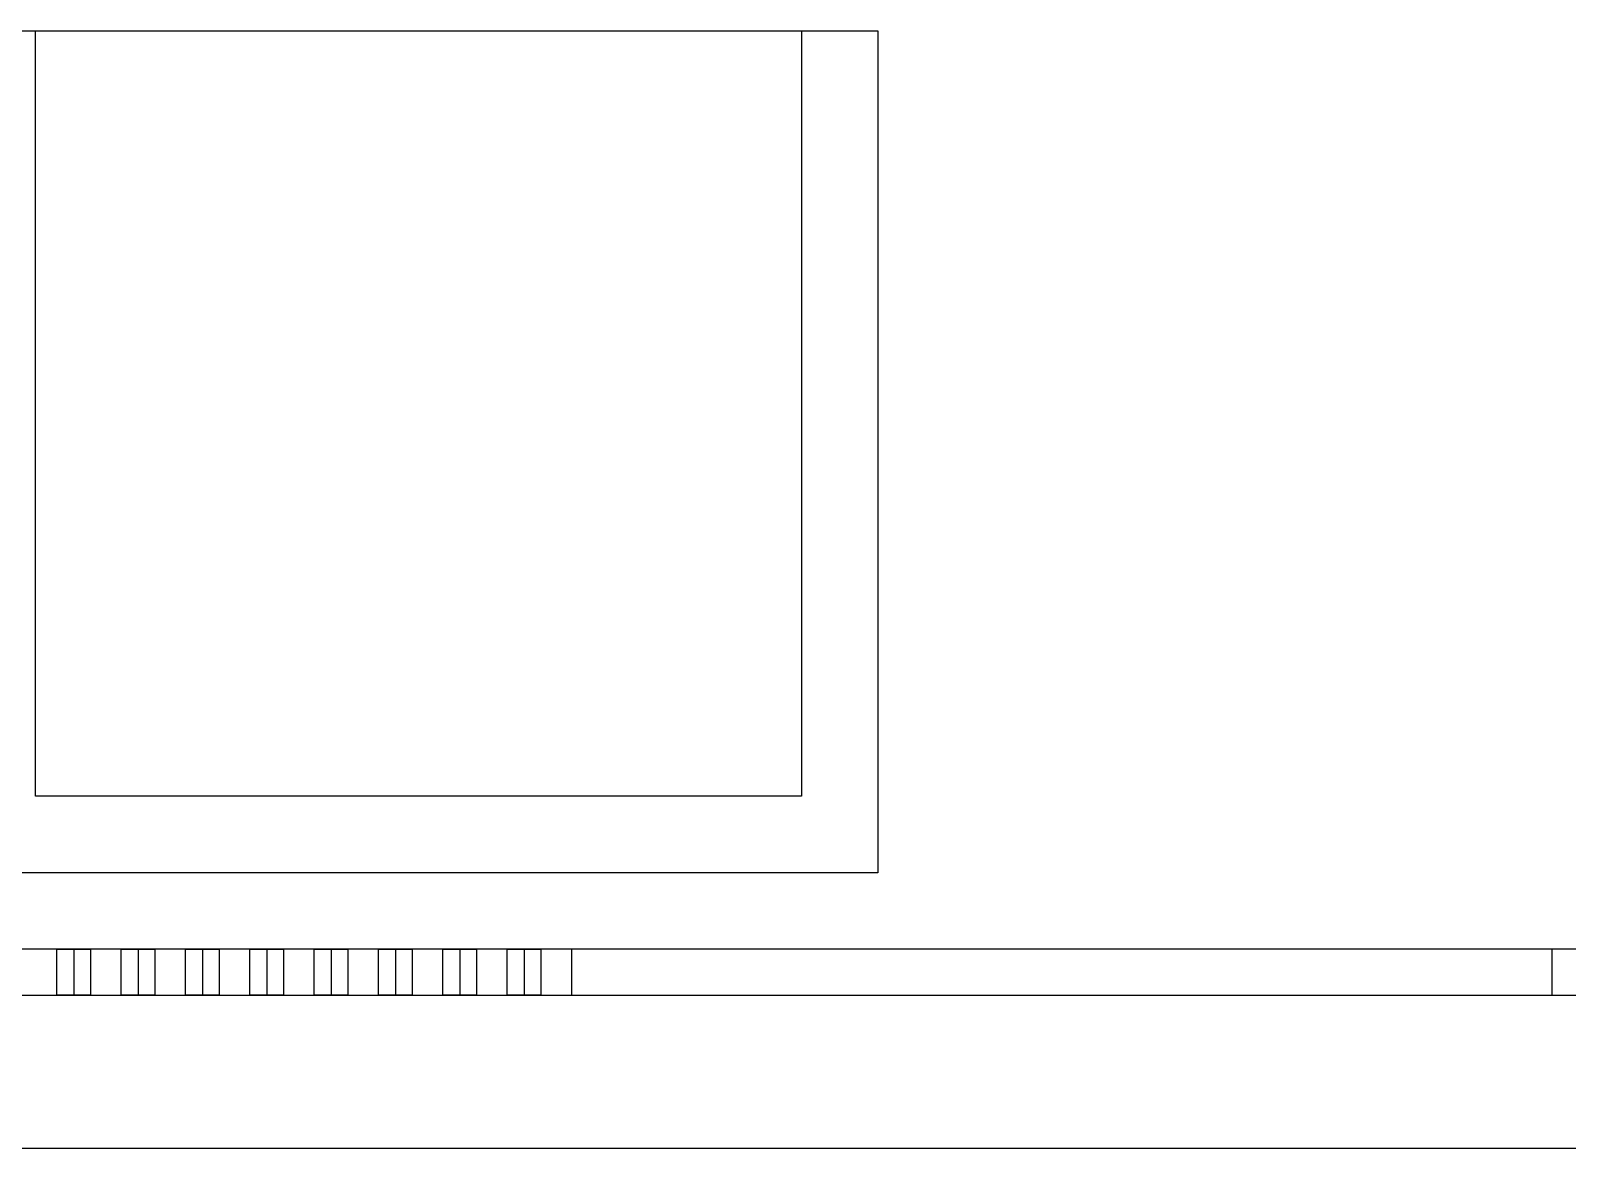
# Model space of a CAD drawing. Extents: x 11477420 to 23072185, y -28506554 to -14238804.
# Drawn here: x 11492014 to 11493017, y -14315829 to -14315099 of the extents above; entities that cross this region are included whole.
import ezdxf

# ---------------------------------------------------------------- set-up
doc = ezdxf.new("R2010")
doc.units = 0
doc.header["$LTSCALE"] = 50
doc.header["$MEASUREMENT"] = 0
doc.linetypes.add('DH-HID2', pattern=[1.2, 0.8, -0.4])
doc.layers.get('0').update_dxf_attribs({"linetype": 'CONTINUOUS'})
for name, color, linetype in [('03-WAL NEW', 3, 'CONTINUOUS'), ('1.천장.벽체선(내벽)', 3, 'CONTINUOUS'), ('FINISH', 6, 'CONTINUOUS'), ('FU-FURM', 251, 'DH-HID2')]:
    doc.layers.add(name, color=color, linetype=linetype)

# ---------------------------------------------------------------- blocks, each defined once
blk = doc.blocks.new('flooor2')
at = {"layer": '03-WAL NEW', "color": 8}
for p, q in [((11526431.1, -14276599.4), (11526431.1, -14276569.4)), ((11526431.1, -14276569.4), (11526453.1, -14276569.4)), ((11526453.1, -14276569.4), (11526453.1, -14276599.4)), ((11526473.1, -14276599.4), (11526473.1, -14276569.4)), ((11526473.1, -14276569.4), (11526495.1, -14276569.4)), ((11526495.1, -14276569.4), (11526495.1, -14276599.4)), ((11526515.1, -14276599.4), (11526515.1, -14276569.4)), ((11526515.1, -14276569.4), (11526537.1, -14276569.4)), ((11526537.1, -14276569.4), (11526537.1, -14276599.4)), ((11526557.1, -14276599.4), (11526557.1, -14276569.4)), ((11526557.1, -14276569.4), (11526579.1, -14276569.4)), ((11526579.1, -14276569.4), (11526579.1, -14276599.4)), ((11526599.1, -14276599.4), (11526599.1, -14276569.4)), ((11526599.1, -14276569.4), (11526621.1, -14276569.4)), ((11526621.1, -14276569.4), (11526621.1, -14276599.4)), ((11526641.1, -14276599.4), (11526641.1, -14276569.4)), ((11526641.1, -14276569.4), (11526663.1, -14276569.4)), ((11526663.1, -14276569.4), (11526663.1, -14276599.4)), ((11526683.1, -14276599.4), (11526683.1, -14276569.4)), ((11526683.1, -14276569.4), (11526705.1, -14276569.4)), ((11526705.1, -14276569.4), (11526705.1, -14276599.4)), ((11526725.1, -14276599.4), (11526725.1, -14276569.4)), ((11526725.1, -14276569.4), (11526747.1, -14276569.4)), ((11526747.1, -14276569.4), (11526747.1, -14276599.4)), ((11527407.1, -14276569.4), (11526767.1, -14276569.4)), ((11526767.1, -14276569.4), (11526767.1, -14276599.4)), ((11527407.1, -14276599.4), (11527407.1, -14276569.4)), ((11526453.1, -14276599.4), (11526431.1, -14276599.4)), ((11526495.1, -14276599.4), (11526473.1, -14276599.4)), ((11526537.1, -14276599.4), (11526515.1, -14276599.4)), ((11526579.1, -14276599.4), (11526557.1, -14276599.4)), ((11526621.1, -14276599.4), (11526599.1, -14276599.4)), ((11526663.1, -14276599.4), (11526641.1, -14276599.4)), ((11526705.1, -14276599.4), (11526683.1, -14276599.4)), ((11526747.1, -14276599.4), (11526725.1, -14276599.4)), ((11526767.1, -14276599.4), (11527407.1, -14276599.4))]:
    blk.add_line(p, q, dxfattribs=at)
at = {"layer": '03-WAL NEW', "color": 8, "ltscale": 10}
for p, q in [((11526442.1, -14276569.4), (11526442.1, -14276599.4)), ((11526484.1, -14276569.4), (11526484.1, -14276599.4)), ((11526526.1, -14276569.4), (11526526.1, -14276599.4)), ((11526568.1, -14276569.4), (11526568.1, -14276599.4)), ((11526610.1, -14276569.4), (11526610.1, -14276599.4)), ((11526652.1, -14276569.4), (11526652.1, -14276599.4)), ((11526694.1, -14276569.4), (11526694.1, -14276599.4)), ((11526736.1, -14276569.4), (11526736.1, -14276599.4))]:
    blk.add_line(p, q, dxfattribs=at)
at = {"layer": '1.천장.벽체선(내벽)', "ltscale": 30}
for p, q in [((11522196.1, -14276599.4), (11528738.1, -14276599.4)), ((11525738.1, -14276699.4), (11528638.1, -14276699.4))]:
    blk.add_line(p, q, dxfattribs=at)
at = {"layer": 'FINISH', "color": 8, "ltscale": 10}
blk.add_line((11528878.7, -14276569.4), (11522058.6, -14276569.4), dxfattribs=at)
at = {"layer": 'FU-FURM', "color": 8, "ltscale": 30}
for p, q in [((11526367.1, -14275969.5), (11526967.1, -14275969.5)), ((11526417.1, -14276469.5), (11526417.1, -14275969.5)), ((11526417.1, -14275969.5), (11526917.1, -14275969.5)), ((11526917.1, -14275969.5), (11526917.1, -14276469.5)), ((11526967.1, -14275969.5), (11526967.1, -14276519.5)), ((11526917.1, -14276469.5), (11526417.1, -14276469.5)), ((11526967.1, -14276519.5), (11526367.1, -14276519.5))]:
    blk.add_line(p, q, dxfattribs=at)

msp = doc.modelspace()

# ---------------------------------------------------------------- block references
msp.add_blockref('flooor2', (-34400, -39129.5))

doc.saveas('drawing.dxf')
